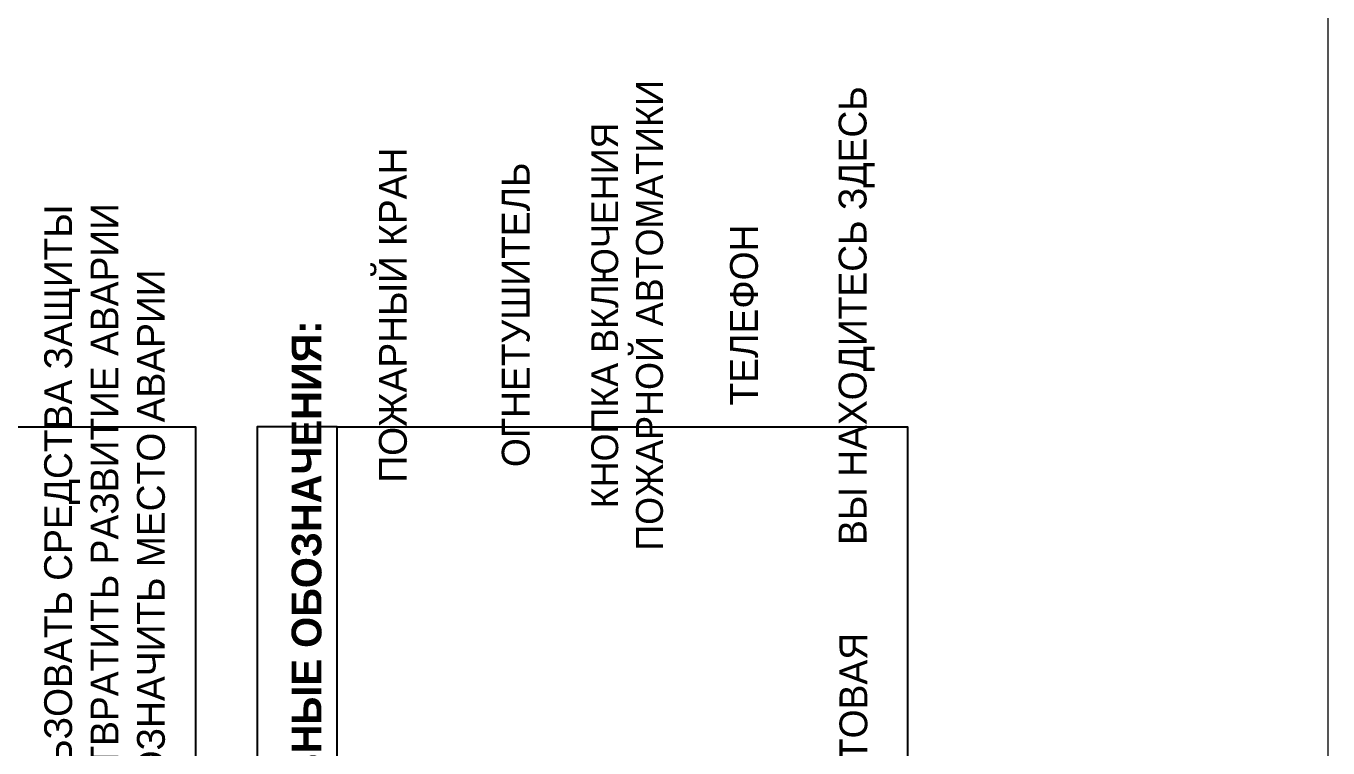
# Model space of a CAD drawing. Header units: millimetres. Extents: x 13810 to 67229, y 12374 to 21950.
# Drawn here: x 22190.1 to 22321.1, y 15071.1 to 15143.7 of the extents above; entities that cross this region are included whole.
import ezdxf

# ---------------------------------------------------------------- set-up
doc = ezdxf.new("R2010")
doc.units = ezdxf.units.MM
doc.styles.add('обычный', font='arial.ttf')

msp = doc.modelspace()

# ---------------------------------------------------------------- linework, layer by layer
at = {"color": 126, "lineweight": 0, "true_color": 0x008754}
msp.add_lwpolyline([(21721.1, 15337.36), (22321.1, 15337.36), (22321.1, 14942.36), (21721.1, 14942.36)], close=True, dxfattribs=at)
for points in [[(22149.74, 14959.58), (22149.74, 15103.35), (22207.14, 15103.35), (22207.14, 14959.58)], [(22221.39, 14959.58), (22221.39, 15103.35), (22213.34, 15103.35), (22213.34, 14959.58)], [(22221.39, 14959.58), (22221.39, 15103.35), (22278.79, 15103.35), (22278.79, 14959.58)]]:
    msp.add_lwpolyline(points, close=True)

# ---------------------------------------------------------------- texts
at = {"lineweight": 0, "attachment_point": 5, "rotation": 90, "style": 'обычный'}
for s, insert, char_height, width in [('\\pi-8.1,l8.1,t8.1;{\\fProxima Nova Rg|b0|i0|c204|p2;КНОПКА ВКЛЮЧЕНИЯ\\PПОЖАРНОЙ АВТОМАТИКИ}', (22250.59, 15114.56), 2.7, 126.6484), ('\\pi-8.4,l8.4,t8.4;{\\fProxima Nova Rg|b0|i0|c204|p2;ВЫ НАХОДИТЕСЬ ЗДЕСЬ\\H1.1997x; }', (22273.67, 15114.54), 2.8, 126.6484), ('\\pi-8.4,l8.4,t8.4;{\\fProxima Nova Rg|b0|i0|c204|p2;ПОЖАРНЫЙ КРАН\\H1.6404x; }', (22227.02, 15114.59), 2.8, 126.6484), ('\\pi-8.4,l8.4,t8.4;{\\fProxima Nova Rg|b0|i0|c204|p2;ОГНЕТУШИТЕЛЬ\\H1.1997x; }', (22239.38, 15114.62), 2.8, 126.6484), ('\\pi-8.4,l8.4,t8.4;{\\fProxima Nova Rg|b0|i0|c204|p2;ИСПОЛЬЗОВАТЬ СРЕДСТВА ЗАЩИТЫ \\PПРЕДОТВРАТИТЬ РАЗВИТИЕ АВАРИИ\\PОБОЗНАЧИТЬ МЕСТО АВАРИИ}', (22198, 15090.85), 2.8, 126.6484), ('\\pi-8.4,l8.4,t8.4;{\\fProxima Nova Rg|b0|i0|c204|p2;ТЕЛЕФОН\\H1.1997x; }', (22262.35, 15114.6), 2.8, 126.6484), ('{\\fProxima Nova Rg|b1|i0|c204|p2;УСЛОВНЫЕ ОБОЗНАЧЕНИЯ:\\H1.1997x; }', (22218.33, 15085.17), 3, 175.1736), ('\\pi-8.4,l8.4,t8.4;{\\fProxima Nova Rg|b0|i0|c204|p2;ЭЛЕКТРОЩИТОВАЯ\\H1.1997x; }', (22273.75, 15064.32), 2.8, 126.6484)]:
    msp.add_mtext(s, dxfattribs=dict(at, insert=insert, char_height=char_height, width=width))

doc.saveas('drawing.dxf')
